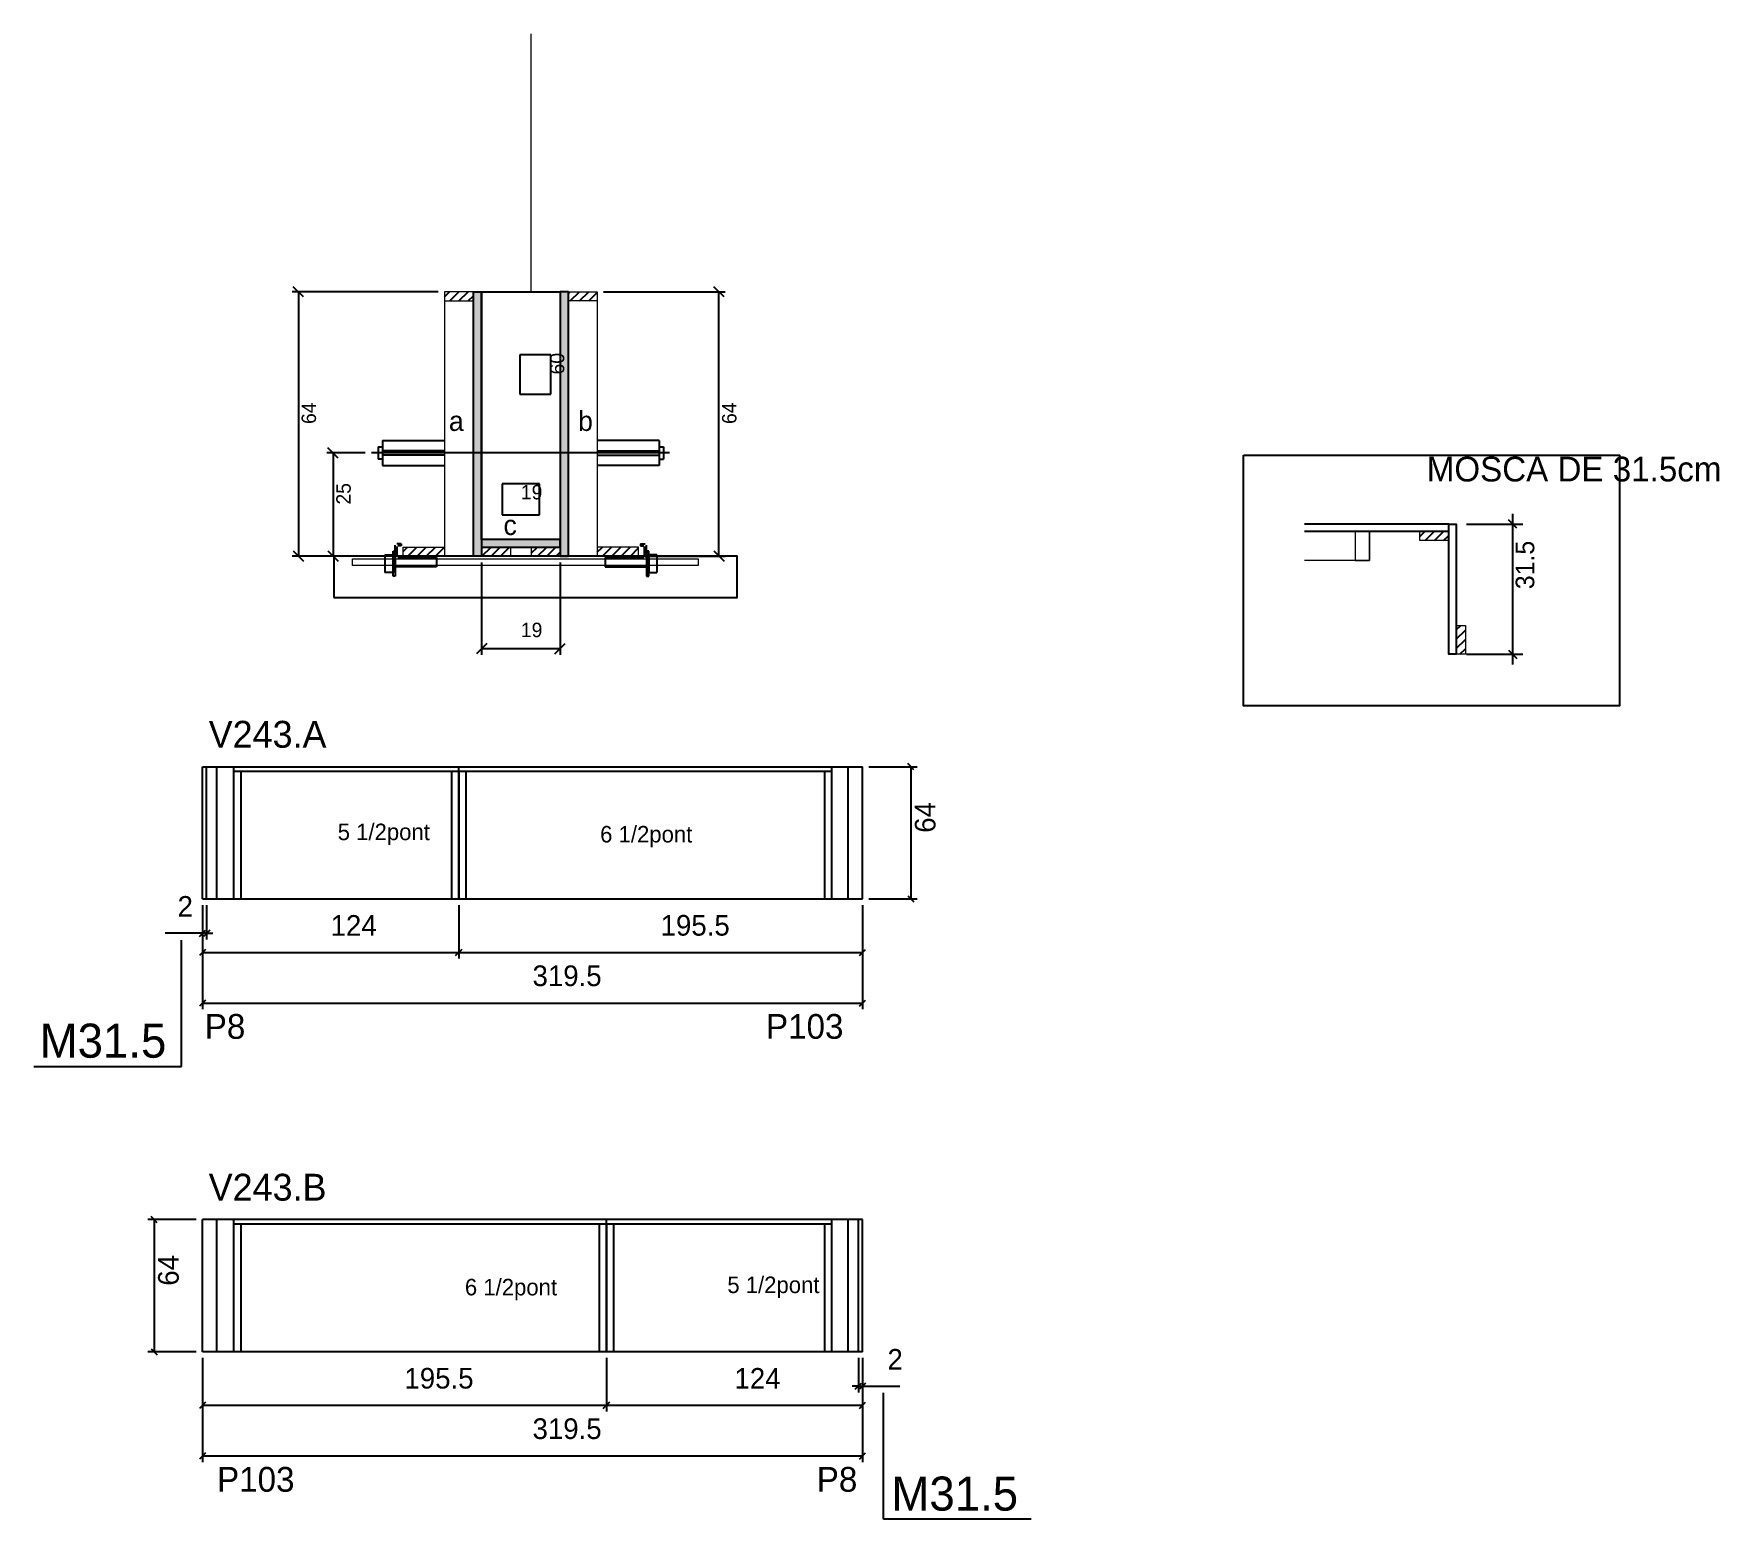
# Model space of a CAD drawing. Header units: metres. Extents: x 6324 to 7140, y 2810 to 3529.
import ezdxf

# ---------------------------------------------------------------- set-up
doc = ezdxf.new("R2010")
doc.units = ezdxf.units.M
for name, color, linetype in [('5', 7, 'Continuous'), ('barrote', 7, 'Continuous'), ('CONCRETO', 7, 'Continuous'), ('COTA', 7, 'Continuous'), ('Cota Seção (2x)', 7, 'Continuous'), ('Cotas', 7, 'Continuous'), ('detalhes', 7, 'Continuous'), ('Hachura', 7, 'Continuous'), ('Madeira', 7, 'Continuous'), ('NOMENCLATURA', 7, 'Continuous'), ('Painéis', 7, 'Continuous'), ('presilha', 7, 'Continuous'), ('SARR_2.2x7', 7, 'Continuous'), ('SARR_3.5x7', 7, 'Continuous'), ('SCO-___-LAJ', 7, 'Continuous'), ('TENSOR', 7, 'Continuous'), ('texto', 7, 'Continuous'), ('TEXTO PILAR', 7, 'Continuous'), ('Texto Seção', 7, 'Continuous')]:
    doc.layers.add(name, color=color, linetype=linetype)

msp = doc.modelspace()

# ---------------------------------------------------------------- hatches: boundary and pattern name
at = {"layer": 'Hachura'}
h = msp.add_hatch(dxfattribs=at)
h.set_pattern_fill('ANSI31')
h.paths.add_polyline_path([(6536.51, 3399.94), (6536.51, 3404.34), (6522.51, 3404.34), (6522.51, 3399.94), (6536.51, 3399.94)])
h = msp.add_hatch(color=7, dxfattribs=at)
h.dxf.hatch_style = 1
h.paths.add_polyline_path([(6540.51, 3404.34), (6536.51, 3404.34), (6536.51, 3276.34), (6540.51, 3276.34), (6540.51, 3404.34)])
h = msp.add_hatch(color=7, dxfattribs=at)
h.dxf.hatch_style = 1
h.paths.add_polyline_path([(6582.51, 3404.34), (6578.51, 3404.34), (6578.51, 3276.34), (6582.51, 3276.34), (6582.51, 3404.34)])
h = msp.add_hatch(dxfattribs=at)
h.set_pattern_fill('ANSI31')
h.paths.add_polyline_path([(6582.51, 3399.94), (6582.51, 3404.34), (6596.51, 3404.34), (6596.51, 3399.94), (6582.51, 3399.94)])
h = msp.add_hatch(dxfattribs=at)
h.set_pattern_fill('ANSI31')
h.paths.add_polyline_path([(6994.72, 3288.26), (6994.72, 3283.86), (7008.7, 3283.86), (7008.7, 3288.26), (6994.72, 3288.26), (6994.72, 3288.26)])
h = msp.add_hatch(dxfattribs=at)
h.set_pattern_fill('ANSI31')
h.paths.add_polyline_path([(6502.51, 3276.34), (6502.51, 3280.74), (6522.51, 3280.74), (6522.51, 3276.34), (6502.51, 3276.34)])
h = msp.add_hatch(color=7, dxfattribs=at)
h.dxf.hatch_style = 1
h.paths.add_polyline_path([(6578.51, 3280.74), (6578.51, 3284.34), (6540.51, 3284.34), (6540.51, 3280.74), (6578.51, 3280.74)])
h = msp.add_hatch(dxfattribs=at)
h.set_pattern_fill('ANSI31')
h.paths.add_polyline_path([(6540.51, 3276.34), (6540.51, 3280.74), (6554.51, 3280.74), (6554.51, 3276.34), (6540.51, 3276.34)])
h = msp.add_hatch(dxfattribs=at)
h.set_pattern_fill('ANSI31')
h.paths.add_polyline_path([(6578.51, 3276.34), (6578.51, 3280.74), (6564.51, 3280.74), (6564.51, 3276.34), (6578.51, 3276.34)])
h = msp.add_hatch(dxfattribs=at)
h.set_pattern_fill('ANSI31')
h.paths.add_polyline_path([(6616.51, 3276.34), (6616.51, 3280.74), (6596.51, 3280.74), (6596.51, 3276.34), (6616.51, 3276.34)])
h = msp.add_hatch(dxfattribs=at)
h.set_pattern_fill('ANSI31')
h.paths.add_polyline_path([(7012.3, 3228.86), (7016.7, 3228.86), (7016.7, 3242.84), (7012.3, 3242.84), (7012.3, 3228.86), (7012.3, 3228.86)])

# ---------------------------------------------------------------- linework, layer by layer
at = {"color": 7, "lineweight": 25}
for p, q in [((6490.51, 3329.31), (6490.51, 3323.31)), ((6490.51, 3329.31), (6492.51, 3329.31)), ((6492.51, 3332.31), (6492.51, 3320.31)), ((6492.51, 3332.31), (6522.51, 3332.31)), ((6626.51, 3332.31), (6596.51, 3332.31)), ((6626.51, 3332.31), (6626.51, 3320.31)), ((6626.51, 3329.31), (6628.51, 3329.31)), ((6628.51, 3329.31), (6628.51, 3323.31)), ((6492.51, 3323.31), (6490.51, 3323.31)), ((6522.51, 3327.31), (6492.51, 3327.31)), ((6522.51, 3325.31), (6492.51, 3325.31)), ((6596.51, 3327.31), (6626.51, 3327.31)), ((6596.51, 3325.31), (6626.51, 3325.31)), ((6626.51, 3323.31), (6628.51, 3323.31)), ((6492.51, 3320.31), (6522.51, 3320.31)), ((6626.51, 3320.31), (6596.51, 3320.31))]:
    msp.add_line(p, q, dxfattribs=at)
at = {"layer": 'barrote', "color": 251, "lineweight": 25}
msp.add_lwpolyline([(6469.05, 3256.34), (6664.23, 3256.34), (6664.23, 3276.34), (6469.05, 3276.34)], close=True, dxfattribs=at)
at = {"layer": 'CONCRETO', "color": 251, "lineweight": 25}
msp.add_lwpolyline([(6540.51, 3404.34), (6540.51, 3404.34), (6578.51, 3404.34), (6578.51, 3376.34), (6578.51, 3376.34), (6578.51, 3284.34), (6540.51, 3284.34), (6540.51, 3404.34)], close=True, dxfattribs=at)
at = {"layer": 'COTA', "color": 4, "lineweight": 25}
for p, q in [((6519.51, 3404.34), (6448.85, 3404.34)), ((6451.85, 3404.34), (6451.85, 3276.34)), ((6599.51, 3404.34), (6658.38, 3404.34)), ((6655.38, 3276.34), (6655.38, 3404.34)), ((6484.2, 3326.31), (6465.65, 3326.31)), ((6468.65, 3326.31), (6468.65, 3276.34)), ((7039.54, 3296.86), (7039.54, 3223.86)), ((7017.3, 3291.86), (7044.54, 3291.86)), ((6503.91, 3276.34), (6448.85, 3276.34)), ((6484.2, 3276.34), (6465.65, 3276.34)), ((6540.51, 3273.34), (6540.51, 3228.62)), ((6578.51, 3273.34), (6578.51, 3228.62)), ((6615.11, 3276.34), (6658.38, 3276.34)), ((6540.51, 3231.62), (6578.51, 3231.62)), ((7017.3, 3228.86), (7044.54, 3228.86)), ((6727.9, 3174.39), (6751.3, 3174.39)), ((6748.3, 3174.39), (6748.3, 3110.39)), ((6727.9, 3110.39), (6751.3, 3110.39)), ((6405.4, 3107.39), (6405.4, 3081.44)), ((6405.4, 3107.39), (6405.4, 3056.89)), ((6405.4, 3107.39), (6405.4, 3090.73)), ((6407.4, 3107.39), (6407.4, 3090.73)), ((6529.4, 3107.39), (6529.4, 3081.44)), ((6529.4, 3107.39), (6529.4, 3081.44)), ((6724.9, 3107.39), (6724.9, 3081.44)), ((6724.9, 3107.39), (6724.9, 3056.89)), ((6405.4, 3093.73), (6387.29, 3093.73)), ((6407.4, 3093.73), (6405.4, 3093.73)), ((6407.4, 3093.73), (6410.4, 3093.73)), ((6405.4, 3084.44), (6529.4, 3084.44)), ((6529.4, 3084.44), (6724.9, 3084.44)), ((6405.4, 3059.89), (6724.9, 3059.89)), ((6402.4, 2955.06), (6378.99, 2955.06)), ((6381.99, 2955.06), (6381.99, 2891.06)), ((6402.4, 2891.06), (6378.99, 2891.06)), ((6405.4, 2888.06), (6405.4, 2862.11)), ((6405.4, 2888.06), (6405.4, 2837.56)), ((6600.9, 2888.06), (6600.9, 2862.11)), ((6600.9, 2888.06), (6600.9, 2862.11)), ((6722.9, 2888.06), (6722.9, 2871.4)), ((6724.9, 2888.06), (6724.9, 2862.11)), ((6724.9, 2888.06), (6724.9, 2837.56)), ((6724.9, 2888.06), (6724.9, 2871.4)), ((6722.9, 2874.4), (6719.9, 2874.4)), ((6722.9, 2874.4), (6724.9, 2874.4)), ((6724.9, 2874.4), (6743.01, 2874.4)), ((6600.9, 2865.11), (6405.4, 2865.11)), ((6724.9, 2865.11), (6600.9, 2865.11)), ((6724.9, 2840.56), (6405.4, 2840.56))]:
    msp.add_line(p, q, dxfattribs=at)
at = {"layer": 'COTA', "color": 0, "lineweight": 25}
for p, q in [((6749.8, 3172.89), (6746.8, 3175.89)), ((6746.8, 3111.89), (6749.8, 3108.89)), ((6403.9, 3092.23), (6406.9, 3095.23)), ((6408.9, 3095.23), (6405.9, 3092.23)), ((6406.9, 3085.94), (6403.9, 3082.94)), ((6527.9, 3082.94), (6530.9, 3085.94)), ((6530.9, 3085.94), (6527.9, 3082.94)), ((6723.4, 3082.94), (6726.4, 3085.94)), ((6406.9, 3061.39), (6403.9, 3058.39)), ((6723.4, 3058.39), (6726.4, 3061.39)), ((6383.49, 2953.56), (6380.49, 2956.56)), ((6380.49, 2892.56), (6383.49, 2889.56)), ((6721.4, 2872.9), (6724.4, 2875.9)), ((6726.4, 2875.9), (6723.4, 2872.9)), ((6406.9, 2866.61), (6403.9, 2863.61)), ((6602.4, 2866.61), (6599.4, 2863.61)), ((6599.4, 2863.61), (6602.4, 2866.61)), ((6723.4, 2863.61), (6726.4, 2866.61)), ((6406.9, 2842.06), (6403.9, 2839.06)), ((6723.4, 2839.06), (6726.4, 2842.06))]:
    msp.add_line(p, q, dxfattribs=at)
for points in [[(6454.35, 3401.84), (6449.35, 3406.84)], [(6657.88, 3401.84), (6652.88, 3406.84)], [(6471.15, 3323.81), (6466.15, 3328.81)], [(7041.54, 3289.86), (7037.54, 3293.86)], [(6449.35, 3278.84), (6454.35, 3273.84)], [(6466.15, 3278.84), (6471.15, 3273.84)], [(6652.88, 3278.84), (6657.88, 3273.84)], [(6543.01, 3234.12), (6538.01, 3229.12)], [(6576.01, 3229.12), (6581.01, 3234.12)], [(7037.54, 3230.86), (7041.54, 3226.86)]]:
    msp.add_lwpolyline(points, dxfattribs=at)
at = {"layer": 'Cota Seção (2x)', "color": 180, "lineweight": 25}
for p, q in [((6574.01, 3373.84), (6559.01, 3373.84)), ((6559.01, 3373.84), (6559.01, 3354.84)), ((6574.01, 3354.84), (6574.01, 3373.84)), ((6559.01, 3354.84), (6574.01, 3354.84)), ((6568.51, 3311.34), (6550.51, 3311.34)), ((6550.51, 3311.34), (6550.51, 3296.34)), ((6568.51, 3296.34), (6568.51, 3311.34)), ((6550.51, 3296.34), (6568.51, 3296.34))]:
    msp.add_line(p, q, dxfattribs=at)
at = {"layer": 'Cotas', "color": 1, "lineweight": 25}
msp.add_lwpolyline([(6909.35, 3325.26), (7091.32, 3325.26), (7091.32, 3203.82), (6909.35, 3203.82)], close=True, dxfattribs=at)
at = {"layer": 'Madeira', "color": 126, "lineweight": 18}
for points in [[(6536.51, 3399.94), (6536.51, 3404.34), (6522.51, 3404.34), (6522.51, 3399.94)], [(6536.51, 3404.34), (6522.51, 3404.34), (6522.51, 3276.34), (6536.51, 3276.34)], [(6582.51, 3399.94), (6582.51, 3404.34), (6596.51, 3404.34), (6596.51, 3399.94)], [(6582.51, 3404.34), (6596.51, 3404.34), (6596.51, 3276.34), (6582.51, 3276.34)], [(6970.34, 3274.26), (6970.34, 3288.26), (6963.34, 3288.26), (6963.34, 3274.26)], [(6994.72, 3288.26), (7008.7, 3288.26), (7008.7, 3283.86), (6994.72, 3283.86)], [(6502.51, 3276.34), (6502.51, 3280.74), (6522.51, 3280.74), (6522.51, 3276.34)], [(6540.51, 3276.34), (6540.51, 3280.74), (6554.51, 3280.74), (6554.51, 3276.34)], [(6578.51, 3276.34), (6578.51, 3280.74), (6564.51, 3280.74), (6564.51, 3276.34)], [(6616.51, 3276.34), (6616.51, 3280.74), (6596.51, 3280.74), (6596.51, 3276.34)], [(7012.3, 3228.86), (7012.3, 3242.84), (7016.7, 3242.84), (7016.7, 3228.86)]]:
    msp.add_lwpolyline(points, close=True, dxfattribs=at)
msp.add_lwpolyline([(6970.34, 3288.26), (6970.34, 3274.26), (6938.86, 3274.26)], dxfattribs=at)
at = {"layer": 'NOMENCLATURA', "color": 7, "lineweight": 25}
for p, q in [((6395.2, 3029.26), (6395.2, 3090.46)), ((6323.7, 3029.26), (6395.2, 3029.26)), ((6735.09, 2809.93), (6735.09, 2871.13)), ((6806.59, 2809.93), (6735.09, 2809.93))]:
    msp.add_line(p, q, dxfattribs=at)
at = {"layer": 'Painéis', "color": 200, "lineweight": 25}
for p, q in [((7008.7, 3291.86), (6938.84, 3291.86)), ((7008.7, 3288.26), (6938.86, 3288.26)), ((6405.4, 3174.39), (6724.9, 3174.39)), ((6405.4, 3110.39), (6405.4, 3174.39)), ((6407.4, 3110.39), (6407.4, 3174.39)), ((6529.4, 3110.39), (6529.4, 3174.39)), ((6724.9, 3110.39), (6724.9, 3174.39)), ((6405.4, 3110.39), (6724.9, 3110.39)), ((6724.9, 2955.06), (6405.4, 2955.06)), ((6405.4, 2891.06), (6405.4, 2955.06)), ((6600.9, 2891.06), (6600.9, 2955.06)), ((6722.9, 2891.06), (6722.9, 2955.06)), ((6724.9, 2891.06), (6724.9, 2955.06)), ((6724.9, 2891.06), (6405.4, 2891.06))]:
    msp.add_line(p, q, dxfattribs=at)
for points in [[(6536.51, 3404.34), (6540.51, 3404.34), (6540.51, 3276.34), (6536.51, 3276.34)], [(6582.51, 3404.34), (6578.51, 3404.34), (6578.51, 3276.34), (6582.51, 3276.34)], [(7008.7, 3291.86), (7012.3, 3291.86), (7012.3, 3228.86), (7008.7, 3228.86)], [(6578.51, 3280.74), (6578.51, 3284.34), (6540.51, 3284.34), (6540.51, 3280.74)]]:
    msp.add_lwpolyline(points, close=True, dxfattribs=at)
at = {"layer": 'presilha', "color": 1, "lineweight": 25}
for p, q in [((6498.64, 3275.47), (6498.64, 3281.62)), ((6501.64, 3282.38), (6499.4, 3282.38)), ((6499.64, 3276.09), (6499.64, 3281)), ((6501.64, 3281.38), (6500.02, 3281.38)), ((6501.64, 3282.38), (6501.64, 3281.38)), ((6617.37, 3282.38), (6617.37, 3281.38)), ((6617.37, 3282.38), (6619.61, 3282.38)), ((6617.37, 3281.38), (6618.99, 3281.38)), ((6619.37, 3276.09), (6619.37, 3281)), ((6620.37, 3275.47), (6620.37, 3281.62)), ((6493.64, 3277.04), (6497.64, 3277.04)), ((6493.64, 3277.04), (6493.64, 3268.38)), ((6497.64, 3278.71), (6498.64, 3278.71)), ((6497.64, 3266.71), (6497.64, 3278.71)), ((6497.64, 3277.04), (6497.64, 3268.38)), ((6498.64, 3278.71), (6498.64, 3266.71)), ((6518.64, 3275.71), (6500.02, 3275.71)), ((6518.64, 3275.71), (6518.64, 3271.11)), ((6600.37, 3275.71), (6600.37, 3271.11)), ((6600.37, 3275.71), (6618.99, 3275.71)), ((6621.37, 3278.71), (6620.37, 3278.71)), ((6620.37, 3278.71), (6620.37, 3266.71)), ((6621.37, 3266.71), (6621.37, 3278.71)), ((6625.37, 3277.04), (6621.37, 3277.04)), ((6621.37, 3277.04), (6621.37, 3268.38)), ((6625.37, 3277.04), (6625.37, 3268.38)), ((6497.64, 3268.38), (6493.64, 3268.38)), ((6498.64, 3266.71), (6497.64, 3266.71)), ((6518.64, 3271.11), (6498.64, 3271.11)), ((6600.37, 3271.11), (6620.37, 3271.11)), ((6620.37, 3266.71), (6621.37, 3266.71)), ((6621.37, 3268.38), (6625.37, 3268.38))]:
    msp.add_line(p, q, dxfattribs=at)
at = {"layer": 'SARR_2.2x7', "color": 40, "lineweight": 25}
for p, q in [((6412.4, 3110.39), (6412.4, 3174.39)), ((6717.9, 3110.39), (6717.9, 3174.39)), ((6420.4, 3172.19), (6529.4, 3172.19)), ((6529.4, 3172.19), (6709.9, 3172.19)), ((6412.4, 2891.06), (6412.4, 2955.06)), ((6717.9, 2891.06), (6717.9, 2955.06)), ((6600.9, 2952.86), (6420.4, 2952.86)), ((6709.9, 2952.86), (6600.9, 2952.86))]:
    msp.add_line(p, q, dxfattribs=at)
at = {"layer": 'SARR_3.5x7', "color": 81, "lineweight": 25}
for p, q in [((6420.4, 3174.39), (6420.4, 3110.39)), ((6709.9, 3174.39), (6709.9, 3110.39)), ((6423.9, 3172.19), (6423.9, 3110.39)), ((6525.9, 3172.19), (6525.9, 3110.39)), ((6529.4, 3172.19), (6529.4, 3110.39)), ((6532.9, 3172.19), (6532.9, 3110.39)), ((6706.4, 3172.19), (6706.4, 3110.39)), ((6420.4, 2955.06), (6420.4, 2891.06)), ((6709.9, 2955.06), (6709.9, 2891.06)), ((6423.9, 2952.86), (6423.9, 2891.06)), ((6597.4, 2952.86), (6597.4, 2891.06)), ((6600.9, 2952.86), (6600.9, 2891.06)), ((6604.4, 2952.86), (6604.4, 2891.06)), ((6706.4, 2952.86), (6706.4, 2891.06))]:
    msp.add_line(p, q, dxfattribs=at)
at = {"layer": 'SCO-___-LAJ', "color": 1, "lineweight": 0}
msp.add_lwpolyline([(6478.05, 3275.01), (6645.36, 3275.01), (6645.36, 3271.81), (6478.05, 3271.81)], close=True, dxfattribs=at)
at = {"layer": 'TENSOR', "color": 3, "lineweight": 25}
msp.add_line((6631.51, 3326.31), (6487.2, 3326.31), dxfattribs=at)
at = {"layer": 'Texto Seção', "color": 252, "lineweight": 15}
msp.add_line((6564.51, 3404.34), (6564.51, 3529.34), dxfattribs=at)

# ---------------------------------------------------------------- texts
at = {"layer": '5', "color": 5, "lineweight": 25}
for s, rotation, p in [('P8', 0.00004, (6406.5, 3042.61)), ('P103', 0.00004, (6678.16, 3042.61)), ('P103', 359.99996, (6412.45, 2823.28)), ('P8', 359.99996, (6702.74, 2823.28))]:
    msp.add_text(s, height=12, rotation=rotation, dxfattribs=at).set_placement(p)
at = {"layer": 'COTA', "color": 1, "lineweight": 25}
for s, p in [('64', (6460.35, 3340.34)), ('64', (6663.88, 3340.34)), ('25', (6477.15, 3301.33))]:
    msp.add_text(s, height=7, rotation=90, dxfattribs=at).set_placement(p)
at = {"layer": 'COTA', "color": 240, "lineweight": 25}
for s, height, p in [('31.5', 9, (7050.04, 3260.36)), ('64', 10, (6760.2, 3142.39)), ('64', 10, (6393.89, 2923.06))]:
    msp.add_text(s, height=height, rotation=90, dxfattribs=at).set_placement(p)
at = {"layer": 'COTA', "color": 1, "lineweight": 25}
msp.add_text('19', height=7, dxfattribs=at).set_placement((6559.51, 3237.12))
at = {"layer": 'COTA', "color": 240, "lineweight": 25}
for s, p in [('2', (6393.34, 3101.73)), ('124', (6467.4, 3092.51)), ('195.5', (6627.15, 3092.58)), ('319.5', (6565.15, 3068.14)), ('2', (6736.95, 2882.4)), ('195.5', (6503.15, 2873.25)), ('124', (6662.9, 2873.18)), ('319.5', (6565.15, 2848.81))]:
    msp.add_text(s, height=10, dxfattribs=at).set_placement(p)
at = {"layer": 'Cota Seção (2x)', "color": 1, "lineweight": 25}
msp.add_text('60', height=7, rotation=90, dxfattribs=at).set_placement((6580.51, 3364.34))
msp.add_text('19', height=7, dxfattribs=at).set_placement((6559.51, 3303.84))
at = {"layer": 'detalhes', "color": 4, "lineweight": 25}
for s, p in [('b', (6587.22, 3336.97)), ('a', (6524.68, 3336.98)), ('c', (6551.11, 3286.58))]:
    msp.add_text(s, height=9.6, dxfattribs=at).set_placement(p)
at = {"layer": 'NOMENCLATURA', "color": 7, "lineweight": 25}
for p in [(6326.58, 3033.46), (6738.86, 2814.13)]:
    msp.add_text('M31.5', height=16.5, dxfattribs=at).set_placement(p)
at = {"layer": 'texto', "color": 2, "lineweight": 25}
for s, p in [('5 1/2pont', (6470.85, 3138.81)), ('6 1/2pont', (6597.88, 3137.7)), ('6 1/2pont', (6532.41, 2918.37)), ('5 1/2pont', (6659.44, 2919.48))]:
    msp.add_text(s, height=8, dxfattribs=at).set_placement(p)
at = {"layer": 'TEXTO PILAR', "color": 3, "lineweight": 15}
msp.add_text('MOSCA DE 31.5cm', height=12, dxfattribs=at).set_placement((6997.98, 3312.51))
at = {"layer": 'Texto Seção', "color": 7, "lineweight": 15}
for s, p in [('V243.A', (6408.4, 3183.58)), ('V243.B', (6408.4, 2964.25))]:
    msp.add_text(s, height=13, dxfattribs=at).set_placement(p)

doc.saveas('drawing.dxf')
